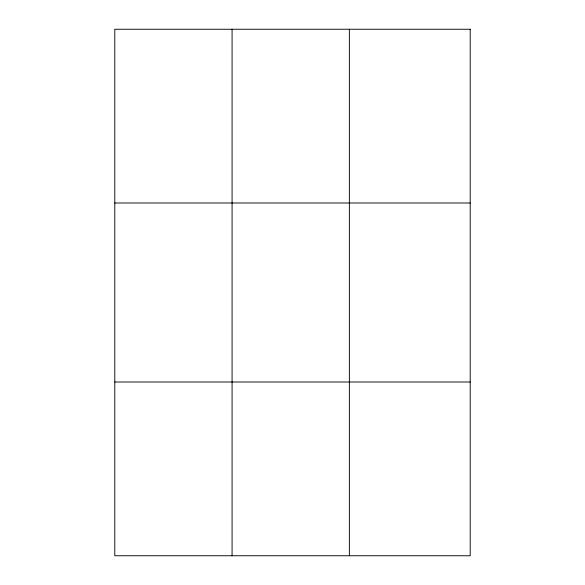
<?xml version="1.0" encoding="UTF-8"?>
<svg xmlns="http://www.w3.org/2000/svg" width="585" height="585" viewBox="0 0 585 585"><rect width="100%" height="100%" fill="white"/><g stroke="black" fill="none" stroke-linecap="round" stroke-linejoin="round"><path stroke-width="0.88" d="M232.077 29.25L232.077 555.75M349.369 29.25L349.369 555.75M114.792 202.995L470.208 202.995M114.792 382.005L470.208 382.005M470.208 29.25L470.208 555.75L114.792 555.75L114.792 29.25L470.208 29.25"/></g></svg>
